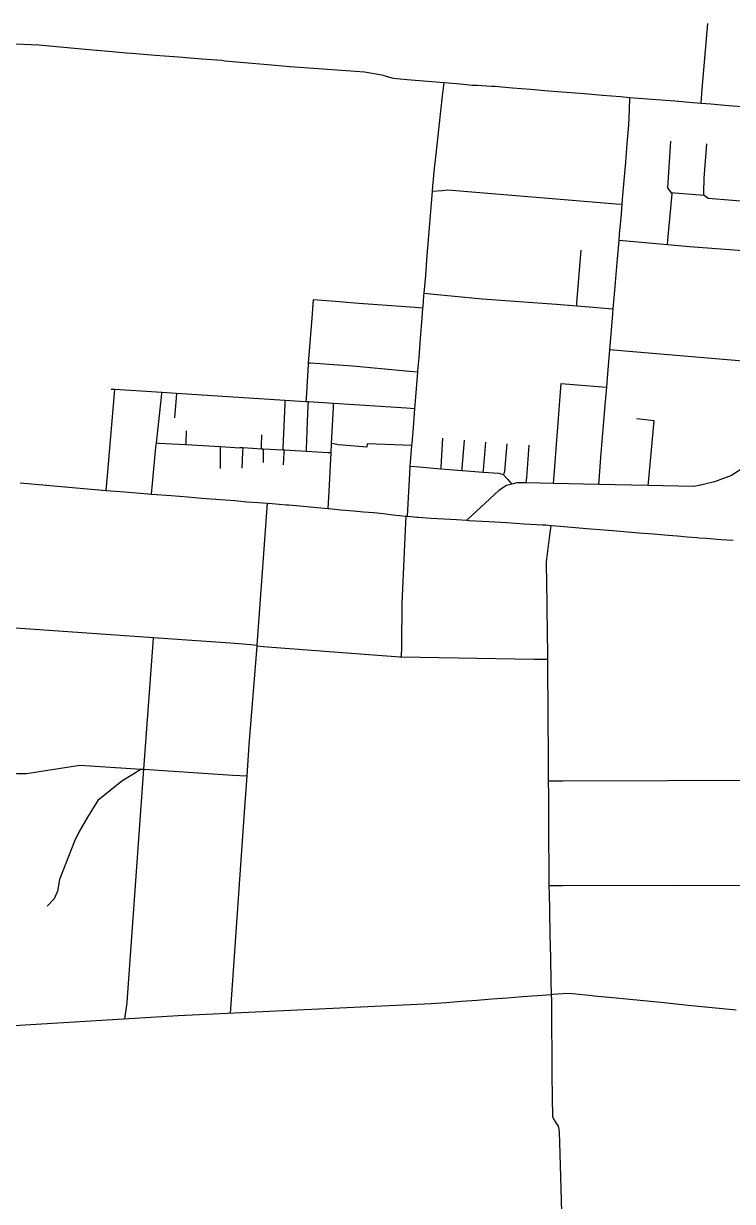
# Model space of a CAD drawing. Header units: inches. Extents: x 170101 to 178921, y 438267 to 453456.
# Drawn here: x 174331 to 175094, y 444207 to 445475 of the extents above; entities that cross this region are included whole.
import ezdxf

# ---------------------------------------------------------------- set-up
doc = ezdxf.new("R2010")
doc.units = ezdxf.units.IN
doc.header["$MEASUREMENT"] = 0

msp = doc.modelspace()

# ---------------------------------------------------------------- linework, layer by layer
for points in [[(175060.6, 445389.7), (175061.9, 445404.7), (175067.8, 445475.3)], [(174322.9, 445453.5), (174347.8, 445452.5), (174397.8, 445447.7), (174422.8, 445445.6), (174442.3, 445443.9), (174447.9, 445443.5), (174473, 445441.5), (174498, 445439.5), (174523.1, 445437.5), (174544.7, 445435.8), (174548.1, 445435.4), (174573.1, 445433.2), (174598.2, 445431), (174617.9, 445429.3), (174623.2, 445428.8), (174648.3, 445427), (174673.4, 445425.2), (174698.4, 445423.3), (174716.9, 445420.1), (174722.8, 445418.3), (174729.1, 445416.6), (174744.4, 445415.3), (174766.2, 445413.4), (174784, 445411.8), (174801.8, 445410.3), (174814.2, 445409.2), (174819.5, 445408.9), (174835.2, 445408.1), (174838.7, 445407.8), (174857.7, 445406.3), (174877.1, 445404.7), (174896.5, 445403.1), (174915.8, 445401.5), (174935.2, 445399.9), (174954.6, 445398.3), (174974, 445396.7), (174983.7, 445395.9), (174993.4, 445395.1), (175012.8, 445393.5), (175032.2, 445392), (175051.6, 445390.4), (175060.6, 445389.7), (175071, 445388.8), (175090.3, 445387.2), (175109.7, 445385.7)], [(174744.7, 444945), (174745.4, 444958.4), (174747, 444991), (174747.6, 444998.9), (174748.3, 445007.4), (174749.4, 445021.2), (174749.6, 445023.8), (174750.9, 445040.2), (174752.3, 445055.9), (174752.6, 445060.8), (174753.6, 445073.4), (174754.7, 445086.9), (174755.8, 445100.2), (174755.9, 445101.4), (174757, 445115.8), (174758.7, 445136.4), (174760.4, 445158.6), (174761.2, 445168.9), (174761.4, 445170.8), (174762.2, 445182.4), (174762.5, 445185.1), (174764.2, 445204.1), (174765.9, 445226.2), (174767.3, 445242.7), (174768.6, 445260.3), (174770, 445277.2), (174771.4, 445294.8), (174771.8, 445300.3), (174773.5, 445319.4), (174776.3, 445341.1), (174778.6, 445364.4), (174782.3, 445397.4), (174784, 445411.8)], [(174983.7, 445395.9), (174983.1, 445382.5), (174982.5, 445366.1), (174980.8, 445346.1), (174979.1, 445326.2), (174977.4, 445306.3), (174975.8, 445286.4), (174975.3, 445280.9), (174974.1, 445266.4), (174972.6, 445249), (174972, 445241.7), (174970, 445218), (174967.5, 445188.1), (174965.8, 445168.3), (174965, 445158.2), (174962.5, 445128.3), (174962.1, 445124.6), (174959.9, 445098.4), (174958.7, 445084.1), (174958.7, 445083.9), (174957.4, 445068.5), (174954.9, 445038.6), (174952.4, 445008.7), (174950.5, 444983), (174950.2, 444979.2)], [(175024.3, 445237.2), (175024.8, 445242.3), (175029.6, 445291.9), (175028.7, 445293.1), (175024.8, 445298.4), (175027.9, 445348.6)], [(175063.4, 445290.3), (175063.5, 445293.6), (175064.1, 445308.8), (175066.7, 445345.8)], [(174771.4, 445294.8), (174781.9, 445295.6), (174788.2, 445296.2), (174969.1, 445281.4), (174975.3, 445280.9)], [(175124.3, 445282.6), (175120.7, 445282.9), (175068.2, 445287.1), (175064.1, 445290.2), (175063.4, 445290.3), (175059.6, 445290.8), (175032, 445292.9), (175028.7, 445293.1)], [(175334, 445251.5), (175301.9, 445222), (175291.4, 445215.8), (175251, 445218.9), (175193.4, 445223.6), (175123.9, 445229.2), (175120.1, 445229.5), (175048.3, 445235.1), (175024.3, 445237.2), (174976.4, 445241.3), (174972, 445241.7)], [(175337.8, 445239.5), (175304.6, 445220.3), (175295.2, 445211.5), (175274.6, 445187.7), (175203.5, 445105.3), (175128, 445017.8), (175115.5, 445004.2), (175106.7, 444997.4), (175093.3, 444988.8), (175075.2, 444982.2), (175058.6, 444978.2), (175052.3, 444977), (175003.6, 444978), (174950.2, 444979.2), (174901.6, 444980.2), (174872.5, 444980.9), (174862.4, 444981.1), (174857, 444979.7), (174851.1, 444978.1), (174843, 444972.6), (174818.5, 444950.1), (174808.3, 444940.8)], [(174926.7, 445171.6), (174926.9, 445174.9), (174931.4, 445231.3)], [(174762.5, 445185.1), (174772.8, 445184.1), (174825.1, 445178.9), (174905, 445173.4), (174926.7, 445171.6), (174931.5, 445171.2), (174961.3, 445168.7), (174965.8, 445168.3)], [(174761.2, 445168.9), (174752.4, 445169.6), (174722.2, 445171.9), (174692.3, 445174.1), (174662.3, 445176.4), (174643.2, 445178.1), (174641.5, 445158.2), (174637.8, 445109.8), (174637.7, 445108.5), (174635.5, 445071.7), (174635.3, 445068.2)], [(174962.1, 445124.6), (174965.9, 445124.3), (175110, 445111.9)], [(174755.8, 445100.2), (174746.6, 445101), (174685.6, 445106.5), (174665.3, 445108), (174650.5, 445109.1), (174640.3, 445109.7), (174637.8, 445109.8)], [(174901.6, 444980.2), (174902, 444984.5), (174910.1, 445087.9), (174954.1, 445084.3), (174958.7, 445083.9)], [(174420.3, 444972.8), (174421.3, 444984.5), (174429.3, 445077.3), (174429.6, 445081.3)], [(174752.6, 445060.8), (174743.4, 445061.4), (174665.1, 445066.4), (174637.7, 445068.1), (174635.3, 445068.2), (174612.7, 445069.7), (174496.1, 445077.1), (174480.2, 445078.1), (174429.6, 445081.3), (174425.8, 445081.5)], [(174469, 444968.9), (174470, 444980.2), (174473.8, 445019.3), (174474.3, 445023.9), (174479.7, 445073.1), (174480.2, 445078.1)], [(174496.1, 445077.1), (174495.7, 445072.5), (174495, 445063.8), (174493.9, 445051.2), (174493.8, 445050.8)], [(174612.7, 445069.7), (174612.5, 445065.5), (174610.5, 445018.6), (174610.4, 445016.1)], [(174637.7, 445068.1), (174637.5, 445063.6), (174636.7, 445046.9), (174635.7, 445016.9), (174635.6, 445014.7)], [(174659.3, 444953.3), (174659.9, 444965.3), (174662.3, 445013.2), (174662.8, 445023.2), (174664.8, 445061.7), (174665.1, 445066.4)], [(175003.6, 444978), (175003.9, 444981.3), (175010, 445047.8), (174991.2, 445049.7)], [(174506.2, 445022.2), (174506.3, 445024.7), (174506.8, 445036.9)], [(174587.6, 445017.3), (174587.6, 445020.5), (174587.8, 445032.7)], [(174474.3, 445023.9), (174477.1, 445023.8), (174506, 445022.2), (174506.2, 445022.2), (174542.9, 445020), (174542.9, 445020), (174564.2, 445018.7)], [(174542.9, 445020), (174542.9, 445017.2), (174542.8, 444996.3)], [(174749.4, 445021.2), (174740.1, 445021.6), (174701.1, 445023.1), (174700.8, 445019.3), (174683.7, 445020.8), (174669.8, 445022), (174665.2, 445022.8), (174662.8, 445023.2)], [(174780.6, 444996.2), (174780.7, 444997.9), (174782.7, 445028.9)], [(174803.4, 444994.4), (174803.5, 444996.3), (174805.8, 445027)], [(174826.2, 444992.6), (174826.3, 444994.7), (174829, 445024.9)], [(174848.2, 444989.3), (174848.8, 444991.5), (174849.5, 444993.6), (174852, 445022.9)], [(174872.5, 444980.9), (174872.9, 444986.2), (174875.4, 445021.4)], [(174662.3, 445013.2), (174659.3, 445013.4), (174635.6, 445014.7), (174611.8, 445016.1), (174611.7, 445016.1), (174610.4, 445016.1), (174589.4, 445017.2), (174587.6, 445017.3), (174577.7, 445017.8), (174567.2, 445018.5), (174564.2, 445018.7)], [(174567.2, 445018.5), (174567.1, 445015.2), (174566.5, 445004.4), (174566.2, 444996.9)], [(174589.4, 445017.2), (174589.4, 445013.7), (174589.1, 445002.7)], [(174611.8, 445016.1), (174611.6, 445013.2), (174610.8, 445000.2)], [(174747.6, 444998.9), (174757.2, 444998.1), (174780.6, 444996.2), (174803.4, 444994.4), (174826.2, 444992.6), (174842.8, 444991.3), (174847.6, 444989.9), (174848.2, 444989.3), (174851.8, 444985.4), (174857, 444979.7)], [(174327.7, 444981), (174355.9, 444978.5), (174384, 444976), (174412.2, 444973.5), (174420.2, 444972.8), (174420.3, 444972.8), (174440.4, 444971.2), (174465.1, 444969.2), (174469, 444968.9), (174490.1, 444967.2), (174508.1, 444965.8), (174523.2, 444964.6), (174538.4, 444963.4), (174548.5, 444962.6), (174558.7, 444961.8), (174571.6, 444960.7), (174584.3, 444959.7), (174593.4, 444959), (174599.1, 444958.6), (174613.9, 444957.4), (174616.4, 444957.2), (174628.7, 444956.1), (174643.5, 444954.8), (174659.3, 444953.3), (174659.8, 444953.3), (174673, 444952.1), (174686.5, 444950.9), (174697.2, 444949.9), (174707.9, 444948.9), (174708.5, 444948.9), (174718.6, 444947.8), (174729.3, 444946.6), (174742.8, 444945.2), (174744.7, 444945), (174754.5, 444943.9), (174756.4, 444943.9), (174770, 444943), (174783.6, 444942.2), (174797.2, 444941.4), (174808.3, 444940.8), (174810.8, 444940.6), (174832, 444939.4), (174851.3, 444938.2), (174870.6, 444937), (174890, 444935.9), (174893.4, 444935.7), (174899.3, 444935.2), (174909.2, 444934.4), (174937.4, 444932), (174965.5, 444929.7), (174993.7, 444927.3), (175009.3, 444926), (175025.1, 444924.7), (175035.4, 444923.8), (175045.7, 444923), (175056, 444922.1), (175058.4, 444921.9), (175066.3, 444921.3), (175081.9, 444920.1), (175095.2, 444919.2)], [(174593.4, 444959), (174592.4, 444944.3), (174582.4, 444806.1), (174582.3, 444805.4), (174582.3, 444805), (174573.7, 444699), (174571.5, 444665.5), (174568.9, 444626.5), (174554.9, 444425), (174553.8, 444410.2)], [(174742.8, 444945.2), (174742.1, 444930.2), (174738.6, 444851.6), (174738, 444805.2), (174737.9, 444793.4)], [(174910.7, 444195.9), (174910, 444221), (174909.3, 444246), (174908.6, 444271.1), (174908.3, 444281.8), (174908, 444285.2), (174907.1, 444288.6), (174905.7, 444290.6), (174903, 444294.8), (174901, 444298.1), (174900.8, 444319.3), (174900.5, 444344.4), (174900.3, 444369.4), (174900.1, 444394.5), (174899.9, 444419.5), (174899.8, 444424.2), (174899.7, 444430.4), (174899.4, 444444.6), (174898.8, 444469.7), (174898.3, 444494.7), (174897.7, 444519.8), (174897.3, 444540.5), (174897.2, 444544.9), (174897.2, 444547.5), (174897.1, 444569.9), (174896.9, 444595), (174896.8, 444620.1), (174896.6, 444645.1), (174896.5, 444660.3), (174896.5, 444670.2), (174896.3, 444694.1), (174896.3, 444695.3), (174896.1, 444720.3), (174895.9, 444745.4), (174895.7, 444770.5), (174895.5, 444790.7), (174895.5, 444795.5), (174895.3, 444820.6), (174895.1, 444845.7), (174895, 444853), (174894.6, 444870.8), (174894.2, 444895.8), (174897.6, 444921.9), (174899.3, 444935.2)], [(174231, 444831.3), (174240.4, 444830.7), (174471.2, 444814.6), (174558.7, 444808.5), (174575.8, 444806.8), (174582.4, 444806.1)], [(174440.2, 444404.1), (174442.4, 444418.6), (174442.9, 444422.1), (174460.9, 444672.7), (174470.7, 444808.8), (174471.2, 444814.6)], [(174895.5, 444790.7), (174880.5, 444791), (174737.9, 444793.4), (174736.2, 444793.4), (174589.3, 444804.5), (174582.3, 444805)], [(174220.2, 444673.2), (174230.6, 444672.7), (174324.2, 444668), (174334.5, 444668), (174391.8, 444677.1), (174458, 444672.8), (174460.9, 444672.7), (174556.5, 444666.5), (174571.5, 444665.5)], [(174458, 444672.8), (174448.9, 444667.1), (174437.3, 444659.7), (174411.3, 444639), (174400.1, 444621), (174390.9, 444604.8), (174386.3, 444595.4), (174370.1, 444554.1), (174367.7, 444541.4), (174364.4, 444533.2), (174356.7, 444525.4)], [(174896.5, 444660.3), (174911.9, 444660.3), (175137.5, 444661), (175143.7, 444661)], [(174897.2, 444547.5), (174911.6, 444547.6), (175034, 444548.1), (175138.7, 444547.6), (175144.7, 444547.5)], [(174226.9, 444391.3), (174497.8, 444407.6), (174770.1, 444420.5), (174786.5, 444421.7), (174802.8, 444423), (174819.2, 444424.2), (174835.6, 444425.5), (174852, 444426.7), (174868.4, 444428), (174884.7, 444429.2), (174894.2, 444430), (174899.7, 444430.4), (174901.1, 444430.5), (174917.5, 444431.7), (174922.2, 444431.2), (174943.3, 444429.1), (174945.5, 444428.9), (174969.2, 444426.6), (174995, 444424), (175020.8, 444421.5), (175046.7, 444418.9), (175072.5, 444416.3), (175098.3, 444413.8)]]:
    msp.add_lwpolyline(points)

doc.saveas('drawing.dxf')
